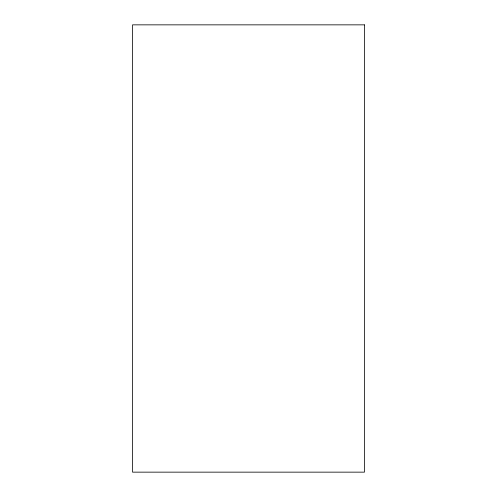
<?xml version="1.0" encoding="UTF-8"?>
<svg xmlns="http://www.w3.org/2000/svg" width="497" height="497" viewBox="0 0 497 497"><rect width="100%" height="100%" fill="white"/><g stroke="black" fill="none" stroke-linecap="round" stroke-linejoin="round"><path stroke-width="0.75" d="M364.444 24.85L132.556 24.85L132.556 472.15L364.444 472.15L364.444 24.85"/></g></svg>
